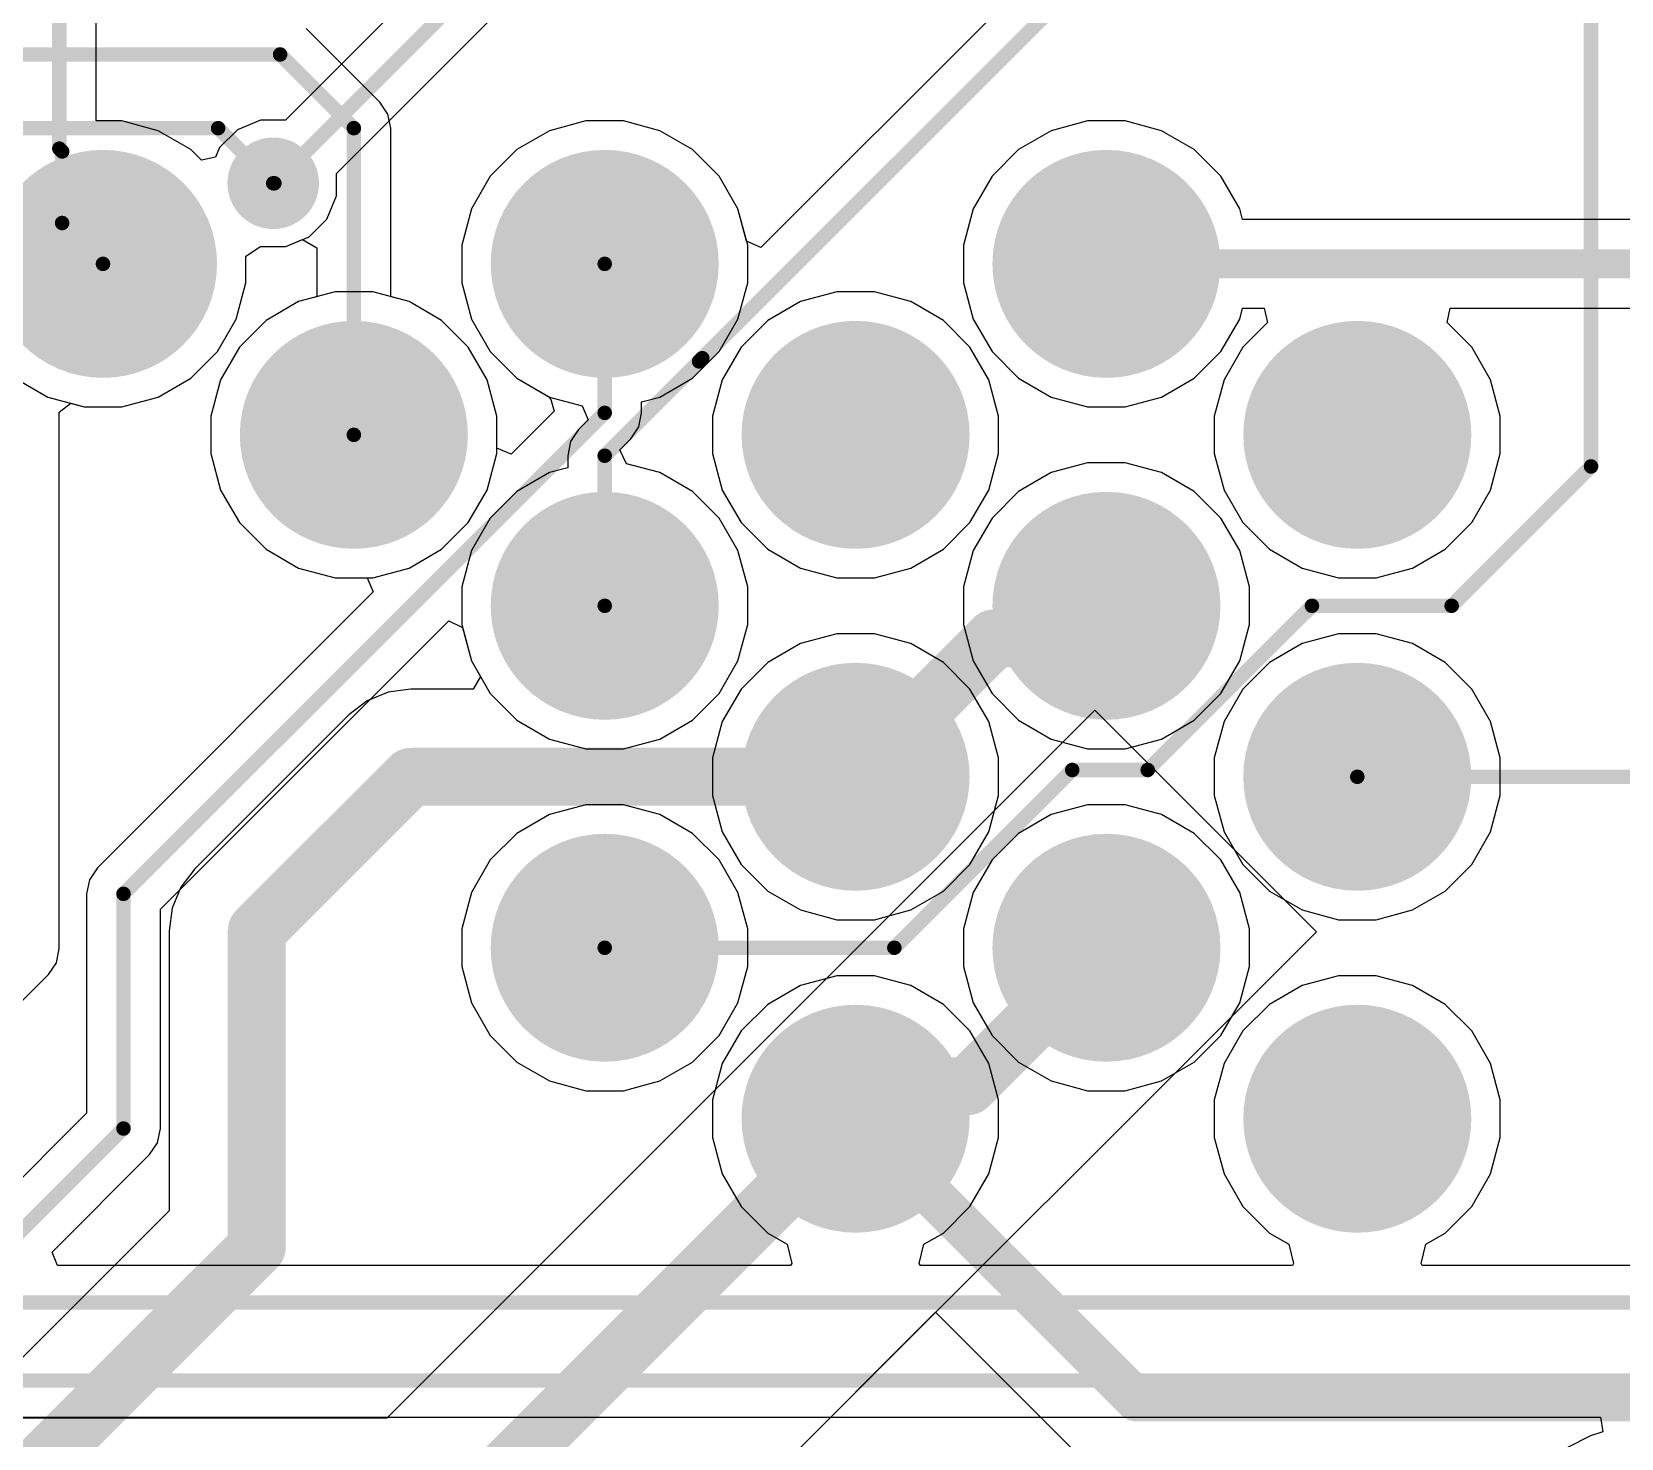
# Model space of a CAD drawing. Header units: millimetres. Extents: x 1 to 134, y -1 to 87.
# Drawn here: x 53.86 to 67.8, y 12.02 to 24.36 of the extents above; entities that cross this region are included whole.
import ezdxf

# ---------------------------------------------------------------- set-up
doc = ezdxf.new("R2010")
doc.units = ezdxf.units.MM
for name, color, linetype in [('BottomLayer', 5, 'Continuous'), ('BottomSolder', 6, 'Continuous'), ('MultiLayer', 9, 'Continuous'), ('PadHoleLayer', 156, 'Continuous'), ('TopLayer', 1, 'Continuous'), ('TopSolder', 216, 'Continuous'), ('ViaHoleLayer', 16, 'Continuous')]:
    doc.layers.add(name, color=color, linetype=linetype)

# ---------------------------------------------------------------- blocks, each defined once
blk = doc.blocks.new('1_1376430_8_1')
at = {"layer": 'BottomLayer'}
h = blk.add_hatch(color=5, dxfattribs=at)
edge = h.paths.add_edge_path()
edge.add_arc((-13.0499739, 4.72499182), 1.00000054, 0, 360)
h = blk.add_hatch(color=5, dxfattribs=at)
edge = h.paths.add_edge_path()
edge.add_arc((-8.649982699999999, 4.72499182), 1.00000054, 0, 360)
h = blk.add_hatch(color=5, dxfattribs=at)
edge = h.paths.add_edge_path()
edge.add_arc((-4.2499915, 4.72499182), 1.00000054, 0, 360)
h = blk.add_hatch(color=5, dxfattribs=at)
edge = h.paths.add_edge_path()
edge.add_arc((-10.8499783, 3.22499482), 1.00000054, 0, 360)
h = blk.add_hatch(color=5, dxfattribs=at)
edge = h.paths.add_edge_path()
edge.add_arc((-6.4499871, 3.22499482), 1.00000054, 0, 360)
h = blk.add_hatch(color=5, dxfattribs=at)
edge = h.paths.add_edge_path()
edge.add_arc((-2.0499959, 3.22499482), 1.00000054, 0, 360)
h = blk.add_hatch(color=5, dxfattribs=at)
edge = h.paths.add_edge_path()
edge.add_arc((-8.649982699999999, 1.72499782), 1.00000054, 0, 360)
h = blk.add_hatch(color=5, dxfattribs=at)
edge = h.paths.add_edge_path()
edge.add_arc((-4.2499915, 1.72499782), 1.00000054, 0, 360)
h = blk.add_hatch(color=5, dxfattribs=at)
edge = h.paths.add_edge_path()
edge.add_arc((-6.4499871, 0.22500082), 1.00000054, 0, 360)
h = blk.add_hatch(color=5, dxfattribs=at)
edge = h.paths.add_edge_path()
edge.add_arc((-2.0499959, 0.22500082), 1.00000054, 0, 360)
h = blk.add_hatch(color=5, dxfattribs=at)
edge = h.paths.add_edge_path()
edge.add_arc((-8.649982699999999, -1.27499618), 1.00000054, 0, 360)
h = blk.add_hatch(color=5, dxfattribs=at)
edge = h.paths.add_edge_path()
edge.add_arc((-4.2499915, -1.27499618), 1.00000054, 0, 360)
h = blk.add_hatch(color=5, dxfattribs=at)
edge = h.paths.add_edge_path()
edge.add_arc((-6.4499871, -2.77499318), 1.00000054, 0, 360)
h = blk.add_hatch(color=5, dxfattribs=at)
edge = h.paths.add_edge_path()
edge.add_arc((-2.0499959, -2.77499318), 1.00000054, 0, 360)
at = {"layer": 'BottomSolder'}
h = blk.add_hatch(color=6, dxfattribs=at)
edge = h.paths.add_edge_path()
edge.add_arc((-13.0499739, 4.72499182), 1.00000054, 0, 360)
h = blk.add_hatch(color=6, dxfattribs=at)
edge = h.paths.add_edge_path()
edge.add_arc((-8.649982699999999, 4.72499182), 1.00000054, 0, 360)
h = blk.add_hatch(color=6, dxfattribs=at)
edge = h.paths.add_edge_path()
edge.add_arc((-4.2499915, 4.72499182), 1.00000054, 0, 360)
h = blk.add_hatch(color=6, dxfattribs=at)
edge = h.paths.add_edge_path()
edge.add_arc((-10.8499783, 3.22499482), 1.00000054, 0, 360)
h = blk.add_hatch(color=6, dxfattribs=at)
edge = h.paths.add_edge_path()
edge.add_arc((-6.4499871, 3.22499482), 1.00000054, 0, 360)
h = blk.add_hatch(color=6, dxfattribs=at)
edge = h.paths.add_edge_path()
edge.add_arc((-2.0499959, 3.22499482), 1.00000054, 0, 360)
h = blk.add_hatch(color=6, dxfattribs=at)
edge = h.paths.add_edge_path()
edge.add_arc((-8.649982699999999, 1.72499782), 1.00000054, 0, 360)
h = blk.add_hatch(color=6, dxfattribs=at)
edge = h.paths.add_edge_path()
edge.add_arc((-4.2499915, 1.72499782), 1.00000054, 0, 360)
h = blk.add_hatch(color=6, dxfattribs=at)
edge = h.paths.add_edge_path()
edge.add_arc((-6.4499871, 0.22500082), 1.00000054, 0, 360)
h = blk.add_hatch(color=6, dxfattribs=at)
edge = h.paths.add_edge_path()
edge.add_arc((-2.0499959, 0.22500082), 1.00000054, 0, 360)
h = blk.add_hatch(color=6, dxfattribs=at)
edge = h.paths.add_edge_path()
edge.add_arc((-8.649982699999999, -1.27499618), 1.00000054, 0, 360)
h = blk.add_hatch(color=6, dxfattribs=at)
edge = h.paths.add_edge_path()
edge.add_arc((-4.2499915, -1.27499618), 1.00000054, 0, 360)
h = blk.add_hatch(color=6, dxfattribs=at)
edge = h.paths.add_edge_path()
edge.add_arc((-6.4499871, -2.77499318), 1.00000054, 0, 360)
h = blk.add_hatch(color=6, dxfattribs=at)
edge = h.paths.add_edge_path()
edge.add_arc((-2.0499959, -2.77499318), 1.00000054, 0, 360)
at = {"layer": 'MultiLayer'}
h = blk.add_hatch(color=9, dxfattribs=at)
edge = h.paths.add_edge_path()
edge.add_arc((-13.0499739, 4.72499182), 1.00000054, 0, 360)
h = blk.add_hatch(color=9, dxfattribs=at)
edge = h.paths.add_edge_path()
edge.add_arc((-8.649982699999999, 4.72499182), 1.00000054, 0, 360)
h = blk.add_hatch(color=9, dxfattribs=at)
edge = h.paths.add_edge_path()
edge.add_arc((-4.2499915, 4.72499182), 1.00000054, 0, 360)
h = blk.add_hatch(color=9, dxfattribs=at)
edge = h.paths.add_edge_path()
edge.add_arc((-10.8499783, 3.22499482), 1.00000054, 0, 360)
h = blk.add_hatch(color=9, dxfattribs=at)
edge = h.paths.add_edge_path()
edge.add_arc((-6.4499871, 3.22499482), 1.00000054, 0, 360)
h = blk.add_hatch(color=9, dxfattribs=at)
edge = h.paths.add_edge_path()
edge.add_arc((-2.0499959, 3.22499482), 1.00000054, 0, 360)
h = blk.add_hatch(color=9, dxfattribs=at)
edge = h.paths.add_edge_path()
edge.add_arc((-8.649982699999999, 1.72499782), 1.00000054, 0, 360)
h = blk.add_hatch(color=9, dxfattribs=at)
edge = h.paths.add_edge_path()
edge.add_arc((-4.2499915, 1.72499782), 1.00000054, 0, 360)
h = blk.add_hatch(color=9, dxfattribs=at)
edge = h.paths.add_edge_path()
edge.add_arc((-6.4499871, 0.22500082), 1.00000054, 0, 360)
h = blk.add_hatch(color=9, dxfattribs=at)
edge = h.paths.add_edge_path()
edge.add_arc((-2.0499959, 0.22500082), 1.00000054, 0, 360)
h = blk.add_hatch(color=9, dxfattribs=at)
edge = h.paths.add_edge_path()
edge.add_arc((-8.649982699999999, -1.27499618), 1.00000054, 0, 360)
h = blk.add_hatch(color=9, dxfattribs=at)
edge = h.paths.add_edge_path()
edge.add_arc((-4.2499915, -1.27499618), 1.00000054, 0, 360)
h = blk.add_hatch(color=9, dxfattribs=at)
edge = h.paths.add_edge_path()
edge.add_arc((-6.4499871, -2.77499318), 1.00000054, 0, 360)
h = blk.add_hatch(color=9, dxfattribs=at)
edge = h.paths.add_edge_path()
edge.add_arc((-2.0499959, -2.77499318), 1.00000054, 0, 360)
at = {"layer": 'PadHoleLayer'}
h = blk.add_hatch(color=156, dxfattribs=at)
edge = h.paths.add_edge_path()
edge.add_arc((-13.0499739, 4.72499182), 0.60500006, 0, 360)
h = blk.add_hatch(color=156, dxfattribs=at)
edge = h.paths.add_edge_path()
edge.add_arc((-8.649982699999999, 4.72499182), 0.60500006, 0, 360)
h = blk.add_hatch(color=156, dxfattribs=at)
edge = h.paths.add_edge_path()
edge.add_arc((-4.2499915, 4.72499182), 0.60500006, 0, 360)
h = blk.add_hatch(color=156, dxfattribs=at)
edge = h.paths.add_edge_path()
edge.add_arc((-10.8499783, 3.22499482), 0.60500006, 0, 360)
h = blk.add_hatch(color=156, dxfattribs=at)
edge = h.paths.add_edge_path()
edge.add_arc((-6.4499871, 3.22499482), 0.60500006, 0, 360)
h = blk.add_hatch(color=156, dxfattribs=at)
edge = h.paths.add_edge_path()
edge.add_arc((-2.0499959, 3.22499482), 0.60500006, 0, 360)
h = blk.add_hatch(color=156, dxfattribs=at)
edge = h.paths.add_edge_path()
edge.add_arc((-8.649982699999999, 1.72499782), 0.60500006, 0, 360)
h = blk.add_hatch(color=156, dxfattribs=at)
edge = h.paths.add_edge_path()
edge.add_arc((-4.2499915, 1.72499782), 0.60500006, 0, 360)
h = blk.add_hatch(color=156, dxfattribs=at)
edge = h.paths.add_edge_path()
edge.add_arc((-6.4499871, 0.22500082), 0.60500006, 0, 360)
h = blk.add_hatch(color=156, dxfattribs=at)
edge = h.paths.add_edge_path()
edge.add_arc((-2.0499959, 0.22500082), 0.60500006, 0, 360)
h = blk.add_hatch(color=156, dxfattribs=at)
edge = h.paths.add_edge_path()
edge.add_arc((-8.649982699999999, -1.27499618), 0.60500006, 0, 360)
h = blk.add_hatch(color=156, dxfattribs=at)
edge = h.paths.add_edge_path()
edge.add_arc((-4.2499915, -1.27499618), 0.60500006, 0, 360)
h = blk.add_hatch(color=156, dxfattribs=at)
edge = h.paths.add_edge_path()
edge.add_arc((-6.4499871, -2.77499318), 0.60500006, 0, 360)
h = blk.add_hatch(color=156, dxfattribs=at)
edge = h.paths.add_edge_path()
edge.add_arc((-2.0499959, -2.77499318), 0.60500006, 0, 360)
at = {"layer": 'TopLayer'}
h = blk.add_hatch(color=1, dxfattribs=at)
edge = h.paths.add_edge_path()
edge.add_arc((-13.0499739, 4.72499182), 1.00000054, 0, 360)
h = blk.add_hatch(color=1, dxfattribs=at)
edge = h.paths.add_edge_path()
edge.add_arc((-8.649982699999999, 4.72499182), 1.00000054, 0, 360)
h = blk.add_hatch(color=1, dxfattribs=at)
edge = h.paths.add_edge_path()
edge.add_arc((-4.2499915, 4.72499182), 1.00000054, 0, 360)
h = blk.add_hatch(color=1, dxfattribs=at)
edge = h.paths.add_edge_path()
edge.add_arc((-10.8499783, 3.22499482), 1.00000054, 0, 360)
h = blk.add_hatch(color=1, dxfattribs=at)
edge = h.paths.add_edge_path()
edge.add_arc((-6.4499871, 3.22499482), 1.00000054, 0, 360)
h = blk.add_hatch(color=1, dxfattribs=at)
edge = h.paths.add_edge_path()
edge.add_arc((-2.0499959, 3.22499482), 1.00000054, 0, 360)
h = blk.add_hatch(color=1, dxfattribs=at)
edge = h.paths.add_edge_path()
edge.add_arc((-8.649982699999999, 1.72499782), 1.00000054, 0, 360)
h = blk.add_hatch(color=1, dxfattribs=at)
edge = h.paths.add_edge_path()
edge.add_arc((-4.2499915, 1.72499782), 1.00000054, 0, 360)
h = blk.add_hatch(color=1, dxfattribs=at)
edge = h.paths.add_edge_path()
edge.add_arc((-6.4499871, 0.22500082), 1.00000054, 0, 360)
h = blk.add_hatch(color=1, dxfattribs=at)
edge = h.paths.add_edge_path()
edge.add_arc((-2.0499959, 0.22500082), 1.00000054, 0, 360)
h = blk.add_hatch(color=1, dxfattribs=at)
edge = h.paths.add_edge_path()
edge.add_arc((-8.649982699999999, -1.27499618), 1.00000054, 0, 360)
h = blk.add_hatch(color=1, dxfattribs=at)
edge = h.paths.add_edge_path()
edge.add_arc((-4.2499915, -1.27499618), 1.00000054, 0, 360)
h = blk.add_hatch(color=1, dxfattribs=at)
edge = h.paths.add_edge_path()
edge.add_arc((-6.4499871, -2.77499318), 1.00000054, 0, 360)
h = blk.add_hatch(color=1, dxfattribs=at)
edge = h.paths.add_edge_path()
edge.add_arc((-2.0499959, -2.77499318), 1.00000054, 0, 360)
at = {"layer": 'TopSolder'}
h = blk.add_hatch(color=216, dxfattribs=at)
edge = h.paths.add_edge_path()
edge.add_arc((-13.0499739, 4.72499182), 1.00000054, 0, 360)
h = blk.add_hatch(color=216, dxfattribs=at)
edge = h.paths.add_edge_path()
edge.add_arc((-8.649982699999999, 4.72499182), 1.00000054, 0, 360)
h = blk.add_hatch(color=216, dxfattribs=at)
edge = h.paths.add_edge_path()
edge.add_arc((-4.2499915, 4.72499182), 1.00000054, 0, 360)
h = blk.add_hatch(color=216, dxfattribs=at)
edge = h.paths.add_edge_path()
edge.add_arc((-10.8499783, 3.22499482), 1.00000054, 0, 360)
h = blk.add_hatch(color=216, dxfattribs=at)
edge = h.paths.add_edge_path()
edge.add_arc((-6.4499871, 3.22499482), 1.00000054, 0, 360)
h = blk.add_hatch(color=216, dxfattribs=at)
edge = h.paths.add_edge_path()
edge.add_arc((-2.0499959, 3.22499482), 1.00000054, 0, 360)
h = blk.add_hatch(color=216, dxfattribs=at)
edge = h.paths.add_edge_path()
edge.add_arc((-8.649982699999999, 1.72499782), 1.00000054, 0, 360)
h = blk.add_hatch(color=216, dxfattribs=at)
edge = h.paths.add_edge_path()
edge.add_arc((-4.2499915, 1.72499782), 1.00000054, 0, 360)
h = blk.add_hatch(color=216, dxfattribs=at)
edge = h.paths.add_edge_path()
edge.add_arc((-6.4499871, 0.22500082), 1.00000054, 0, 360)
h = blk.add_hatch(color=216, dxfattribs=at)
edge = h.paths.add_edge_path()
edge.add_arc((-2.0499959, 0.22500082), 1.00000054, 0, 360)
h = blk.add_hatch(color=216, dxfattribs=at)
edge = h.paths.add_edge_path()
edge.add_arc((-8.649982699999999, -1.27499618), 1.00000054, 0, 360)
h = blk.add_hatch(color=216, dxfattribs=at)
edge = h.paths.add_edge_path()
edge.add_arc((-4.2499915, -1.27499618), 1.00000054, 0, 360)
h = blk.add_hatch(color=216, dxfattribs=at)
edge = h.paths.add_edge_path()
edge.add_arc((-6.4499871, -2.77499318), 1.00000054, 0, 360)
h = blk.add_hatch(color=216, dxfattribs=at)
edge = h.paths.add_edge_path()
edge.add_arc((-2.0499959, -2.77499318), 1.00000054, 0, 360)

msp = doc.modelspace()

# ---------------------------------------------------------------- hatches: boundary and pattern name
at = {"layer": 'BottomLayer'}
h = msp.add_hatch(color=5, dxfattribs=at)
edge = h.paths.add_edge_path()
edge.add_arc((55.97771633999999, 23.02908272), 0.2999994, 0, 360)
at = {"layer": 'BottomSolder'}
h = msp.add_hatch(color=6, dxfattribs=at)
edge = h.paths.add_edge_path()
edge.add_arc((55.97771633999999, 23.02908272), 0.4015993999999999, 0, 360)
at = {"layer": 'TopLayer'}
h = msp.add_hatch(color=1, dxfattribs=at)
edge = h.paths.add_edge_path()
edge.add_arc((55.97771633999999, 23.02908272), 0.2999994, 0, 360)
at = {"layer": 'TopSolder'}
h = msp.add_hatch(color=216, dxfattribs=at)
edge = h.paths.add_edge_path()
edge.add_arc((55.97771633999999, 23.02908272), 0.4015993999999999, 0, 360)
at = {"layer": 'ViaHoleLayer'}
h = msp.add_hatch(color=16, dxfattribs=at)
edge = h.paths.add_edge_path()
edge.add_arc((55.97771633999999, 23.02908272), 0.1499997, 0, 360)

# ---------------------------------------------------------------- linework, layer by layer
at = {"layer": 'BottomLayer'}
for p, q in [((60.12827953999999, 27.62717106), (56.08419059999999, 23.58308212)), ((56.53171574, 23.11498806), (60.6809048, 27.26417712)), ((54.42572045999999, 23.5759752), (54.42572045999999, 25.0762516)), ((54.64992117999999, 23.5759752), (54.42572045999999, 23.5759752)), ((54.96885374, 23.4905169), (54.64992117999999, 23.5759752)), ((55.86751844, 23.58308212), (55.66390188, 23.49874142)), ((56.08419059999999, 23.58308212), (55.86751844, 23.58308212)), ((58.71972761999999, 23.5759752), (58.40079506, 23.4905169)), ((59.04991237999999, 23.5759752), (58.71972761999999, 23.5759752)), ((59.36884494, 23.4905169), (59.04991237999999, 23.5759752)), ((63.11971882, 23.5759752), (62.80078626, 23.4905169)), ((63.44990358, 23.5759752), (63.11971882, 23.5759752)), ((63.76883614, 23.4905169), (63.44990358, 23.5759752)), ((55.25480186, 23.32542452), (54.96885374, 23.4905169)), ((55.66390188, 23.49874142), (55.50805764, 23.34289718)), ((58.40079506, 23.4905169), (58.11484693999999, 23.32542452)), ((59.65479306, 23.32542452), (59.36884494, 23.4905169)), ((62.80078626, 23.4905169), (62.51483813999999, 23.32542452)), ((64.05478426, 23.32542452), (63.76883614, 23.4905169)), ((55.34794111999999, 23.23228526), (55.25480186, 23.32542452)), ((55.50805764, 23.34289718), (55.47250271999999, 23.25706042)), ((58.11484693999999, 23.32542452), (57.88137013999999, 23.09194772)), ((59.88826985999999, 23.09194772), (59.65479306, 23.32542452)), ((62.51483813999999, 23.32542452), (62.28136134, 23.09194772)), ((64.28826106, 23.09194772), (64.05478426, 23.32542452)), ((55.47250271999999, 23.25706042), (55.34794111999999, 23.23228526)), ((56.53171574, 22.91888482), (56.53171574, 23.11498806)), ((57.88137013999999, 23.09194772), (57.71627775999999, 22.8059996)), ((60.05336223999999, 22.8059996), (59.88826985999999, 23.09194772)), ((62.28136134, 23.09194772), (62.11626896, 22.8059996)), ((64.45335344, 22.8059996), (64.28826106, 23.09194772)), ((56.44737504, 22.71526826), (56.53171574, 22.91888482)), ((57.71627775999999, 22.8059996), (57.63081945999999, 22.48706704)), ((60.13882054, 22.48706704), (60.05336223999999, 22.8059996)), ((62.11626896, 22.8059996), (62.03081066, 22.48706704)), ((64.47895918, 22.71043972), (64.45335344, 22.8059996)), ((56.2915308, 22.55942402), (56.44737504, 22.71526826)), ((68.36255059999999, 22.71043972), (64.47895918, 22.71043972)), ((55.73882934, 22.39092296), (55.86583187999999, 22.47578182)), ((55.86583187999999, 22.47578182), (55.86751844, 22.47508332)), ((55.86751844, 22.47508332), (56.08791424, 22.47508332)), ((56.08791424, 22.47508332), (56.2915308, 22.55942402)), ((57.63081945999999, 22.48706704), (57.63081945999999, 22.15688228)), ((60.13882054, 22.15688228), (60.13882054, 22.48706704)), ((62.03081066, 22.48706704), (62.03081066, 22.15688228)), ((55.73882934, 22.15688228), (55.73882934, 22.39092296)), ((55.65337104, 21.83794972), (55.73882934, 22.15688228)), ((56.51973201999999, 22.0759782), (56.20079946, 21.9905199)), ((56.84991677999999, 22.0759782), (56.51973201999999, 22.0759782)), ((57.16884934, 21.9905199), (56.84991677999999, 22.0759782)), ((57.63081945999999, 22.15688228), (57.71627775999999, 21.83794972)), ((60.05336223999999, 21.83794972), (60.13882054, 22.15688228)), ((60.91972322, 22.0759782), (60.60079065999999, 21.9905199)), ((61.24990798, 22.0759782), (60.91972322, 22.0759782)), ((61.56884054, 21.9905199), (61.24990798, 22.0759782)), ((62.03081066, 22.15688228), (62.11626896, 21.83794972)), ((56.20079946, 21.9905199), (55.91485134, 21.82542752)), ((57.45479746, 21.82542752), (57.16884934, 21.9905199)), ((60.60079065999999, 21.9905199), (60.31484253999999, 21.82542752)), ((61.85478866, 21.82542752), (61.56884054, 21.9905199)), ((64.45335344, 21.83794972), (64.47895918, 21.9335096)), ((64.47895918, 21.9335096), (64.66915946, 21.9335096)), ((64.66915946, 21.9335096), (64.69591582, 21.8065096)), ((66.27369778, 21.8065096), (66.30045414, 21.9335096)), ((66.30045414, 21.9335096), (70.9498581, 21.9335096)), ((55.48827865999999, 21.5520016), (55.65337104, 21.83794972)), ((55.91485134, 21.82542752), (55.68137453999999, 21.59195072)), ((57.68827425999999, 21.59195072), (57.45479746, 21.82542752)), ((57.71627775999999, 21.83794972), (57.88137013999999, 21.5520016)), ((59.88826985999999, 21.5520016), (60.05336223999999, 21.83794972)), ((60.31484253999999, 21.82542752), (60.08136573999999, 21.59195072)), ((62.08826546, 21.59195072), (61.85478866, 21.82542752)), ((62.11626896, 21.83794972), (62.28136134, 21.5520016)), ((64.28826106, 21.5520016), (64.45335344, 21.83794972)), ((64.69591582, 21.8065096), (64.48135694, 21.59195072)), ((66.48825666, 21.59195072), (66.27369778, 21.8065096)), ((55.25480186, 21.3185248), (55.48827865999999, 21.5520016)), ((55.68137453999999, 21.59195072), (55.51628216, 21.3060026)), ((57.85336663999999, 21.3060026), (57.68827425999999, 21.59195072)), ((57.88137013999999, 21.5520016), (58.11484693999999, 21.3185248)), ((59.65479306, 21.3185248), (59.88826985999999, 21.5520016)), ((60.08136573999999, 21.59195072), (59.91627335999999, 21.3060026)), ((62.25335784, 21.3060026), (62.08826546, 21.59195072)), ((62.28136134, 21.5520016), (62.51483813999999, 21.3185248)), ((64.05478426, 21.3185248), (64.28826106, 21.5520016)), ((64.48135694, 21.59195072), (64.31626456000001, 21.3060026)), ((66.65334904, 21.3060026), (66.48825666, 21.59195072)), ((53.71485574, 21.3185248), (54.00080386, 21.15343242)), ((54.96885374, 21.15343242), (55.25480186, 21.3185248)), ((55.51628216, 21.3060026), (55.43082386, 20.98707004)), ((57.93882493999999, 20.98707004), (57.85336663999999, 21.3060026)), ((58.11484693999999, 21.3185248), (58.39139452, 21.1588604)), ((59.36884494, 21.15343242), (59.65479306, 21.3185248)), ((59.91627335999999, 21.3060026), (59.83081505999999, 20.98707004)), ((62.33881614, 20.98707004), (62.25335784, 21.3060026)), ((62.51483813999999, 21.3185248), (62.80078626, 21.15343242)), ((63.76883614, 21.15343242), (64.05478426, 21.3185248)), ((64.31626456000001, 21.3060026), (64.23080626, 20.98707004)), ((66.73880734, 20.98707004), (66.65334904, 21.3060026)), ((54.00080386, 21.15343242), (54.31973641999999, 21.06797412)), ((54.31973641999999, 21.06797412), (54.64992117999999, 21.06797412)), ((54.64992117999999, 21.06797412), (54.96885374, 21.15343242)), ((58.39139452, 21.1588604), (58.41299468, 21.13312258)), ((58.41299468, 21.13312258), (58.44094738, 21.02880732)), ((59.20854046, 21.11047848), (59.36884494, 21.15343242)), ((59.20854046, 21.01487034), (59.20854046, 21.11047848)), ((62.80078626, 21.15343242), (63.11971882, 21.06797412)), ((63.11971882, 21.06797412), (63.44990358, 21.06797412)), ((63.44990358, 21.06797412), (63.76883614, 21.15343242)), ((55.43082386, 20.98707004), (55.43082386, 20.65688528)), ((57.93882493999999, 20.70629082), (57.93882493999999, 20.98707004)), ((58.44094738, 21.02880732), (58.0635618, 20.65142174)), ((59.18389991999999, 20.89098692), (59.20854046, 21.01487034)), ((59.83081505999999, 20.98707004), (59.83081505999999, 20.65688528)), ((62.33881614, 20.65688528), (62.33881614, 20.98707004)), ((64.23080626, 20.98707004), (64.23080626, 20.65688528)), ((66.73880734, 20.65688528), (66.73880734, 20.98707004)), ((59.01786773999999, 20.69010848), (59.1137248, 20.78596554)), ((59.1137248, 20.78596554), (59.18389991999999, 20.89098692)), ((55.43082386, 20.65688528), (55.51628216, 20.33795272)), ((58.0635618, 20.65142174), (57.93882493999999, 20.70629082)), ((59.07628265999999, 20.56891492), (59.01786773999999, 20.69010848)), ((59.83081505999999, 20.65688528), (59.91627335999999, 20.33795272)), ((62.25335784, 20.33795272), (62.33881614, 20.65688528)), ((64.23080626, 20.65688528), (64.31626456000001, 20.33795272)), ((66.65334904, 20.33795272), (66.73880734, 20.65688528)), ((59.36884494, 20.4905229), (59.07628265999999, 20.56891492)), ((59.65479306, 20.32543052), (59.36884494, 20.4905229)), ((62.80078626, 20.4905229), (62.51483813999999, 20.32543052)), ((63.11971882, 20.5759812), (62.80078626, 20.4905229)), ((63.44990358, 20.5759812), (63.11971882, 20.5759812)), ((63.76883614, 20.4905229), (63.44990358, 20.5759812)), ((64.05478426, 20.32543052), (63.76883614, 20.4905229)), ((55.51628216, 20.33795272), (55.68137453999999, 20.0520046)), ((59.88826985999999, 20.09195372), (59.65479306, 20.32543052)), ((59.91627335999999, 20.33795272), (60.08136573999999, 20.0520046)), ((62.08826546, 20.0520046), (62.25335784, 20.33795272)), ((62.51483813999999, 20.32543052), (62.28136134, 20.09195372)), ((64.28826106, 20.09195372), (64.05478426, 20.32543052)), ((64.31626456000001, 20.33795272), (64.48135694, 20.0520046)), ((66.48825666, 20.0520046), (66.65334904, 20.33795272)), ((60.05336223999999, 19.8060056), (59.88826985999999, 20.09195372)), ((62.28136134, 20.09195372), (62.11626896, 19.8060056)), ((64.45335344, 19.8060056), (64.28826106, 20.09195372)), ((55.68137453999999, 20.0520046), (55.91485134, 19.8185278)), ((60.08136573999999, 20.0520046), (60.31484253999999, 19.8185278)), ((61.85478866, 19.8185278), (62.08826546, 20.0520046)), ((64.48135694, 20.0520046), (64.71483373999999, 19.8185278)), ((66.25477986, 19.8185278), (66.48825666, 20.0520046)), ((55.91485134, 19.8185278), (56.20079946, 19.65343542)), ((60.13882054, 19.48707304), (60.05336223999999, 19.8060056)), ((60.31484253999999, 19.8185278), (60.60079065999999, 19.65343542)), ((61.56884054, 19.65343542), (61.85478866, 19.8185278)), ((62.11626896, 19.8060056), (62.03081066, 19.48707304)), ((64.53881174, 19.48707304), (64.45335344, 19.8060056)), ((64.71483373999999, 19.8185278), (65.00078185999999, 19.65343542)), ((65.96883174, 19.65343542), (66.25477986, 19.8185278)), ((56.20079946, 19.65343542), (56.51973201999999, 19.56797712)), ((56.51973201999999, 19.56797712), (56.80051123999999, 19.56797712)), ((56.80051123999999, 19.56797712), (56.85538031999999, 19.44324026)), ((60.60079065999999, 19.65343542), (60.91972322, 19.56797712)), ((60.91972322, 19.56797712), (61.24990798, 19.56797712)), ((61.24990798, 19.56797712), (61.56884054, 19.65343542)), ((65.00078185999999, 19.65343542), (65.31971442, 19.56797712)), ((65.31971442, 19.56797712), (65.64989918, 19.56797712)), ((65.64989918, 19.56797712), (65.96883174, 19.65343542)), ((56.85538031999999, 19.44324026), (54.4358957, 17.02375564)), ((60.13882054, 19.15688828), (60.13882054, 19.48707304)), ((62.03081066, 19.48707304), (62.03081066, 19.15688828)), ((64.53881174, 19.15688828), (64.53881174, 19.48707304)), ((54.98852096, 16.6607617), (57.51669218, 19.18893292)), ((57.51669218, 19.18893292), (57.63788574, 19.130518)), ((57.63788574, 19.130518), (57.71627775999999, 18.83795572)), ((60.05336223999999, 18.83795572), (60.13882054, 19.15688828)), ((62.03081066, 19.15688828), (62.11626896, 18.83795572)), ((64.45335344, 18.83795572), (64.53881174, 19.15688828)), ((60.60079065999999, 18.9905259), (60.31484253999999, 18.82543352)), ((60.91972322, 19.0759842), (60.60079065999999, 18.9905259)), ((61.24990798, 19.0759842), (60.91972322, 19.0759842)), ((61.56884054, 18.9905259), (61.24990798, 19.0759842)), ((61.85478866, 18.82543352), (61.56884054, 18.9905259)), ((65.00078185999999, 18.9905259), (64.71483373999999, 18.82543352)), ((65.31971442, 19.0759842), (65.00078185999999, 18.9905259)), ((65.64989918, 19.0759842), (65.31971442, 19.0759842)), ((65.96883174, 18.9905259), (65.64989918, 19.0759842)), ((66.25477986, 18.82543352), (65.96883174, 18.9905259)), ((57.71627775999999, 18.83795572), (57.88137013999999, 18.5520076)), ((59.88826985999999, 18.5520076), (60.05336223999999, 18.83795572)), ((60.31484253999999, 18.82543352), (60.08136573999999, 18.59195672)), ((62.08826546, 18.59195672), (61.85478866, 18.82543352)), ((62.11626896, 18.83795572), (62.28136134, 18.5520076)), ((64.28826106, 18.5520076), (64.45335344, 18.83795572)), ((64.71483373999999, 18.82543352), (64.48135694, 18.59195672)), ((66.48825666, 18.59195672), (66.25477986, 18.82543352)), ((57.88137013999999, 18.5520076), (58.11484693999999, 18.3185308)), ((59.65479306, 18.3185308), (59.88826985999999, 18.5520076)), ((60.08136573999999, 18.59195672), (59.91627335999999, 18.3060086)), ((62.25335784, 18.3060086), (62.08826546, 18.59195672)), ((62.28136134, 18.5520076), (62.51483813999999, 18.3185308)), ((64.05478426, 18.3185308), (64.28826106, 18.5520076)), ((64.48135694, 18.59195672), (64.31626456000001, 18.3060086)), ((66.65334904, 18.3060086), (66.48825666, 18.59195672)), ((58.11484693999999, 18.3185308), (58.40079506, 18.15343842)), ((59.36884494, 18.15343842), (59.65479306, 18.3185308)), ((59.91627335999999, 18.3060086), (59.83081505999999, 17.98707604)), ((62.33881614, 17.98707604), (62.25335784, 18.3060086)), ((62.51483813999999, 18.3185308), (62.80078626, 18.15343842)), ((63.76883614, 18.15343842), (64.05478426, 18.3185308)), ((64.31626456000001, 18.3060086), (64.23080626, 17.98707604)), ((66.73880734, 17.98707604), (66.65334904, 18.3060086)), ((58.40079506, 18.15343842), (58.71972761999999, 18.06798012)), ((59.04991237999999, 18.06798012), (59.36884494, 18.15343842)), ((62.80078626, 18.15343842), (63.11971882, 18.06798012)), ((63.44990358, 18.06798012), (63.76883614, 18.15343842)), ((58.71972761999999, 18.06798012), (59.04991237999999, 18.06798012)), ((59.83081505999999, 17.98707604), (59.83081505999999, 17.65689128)), ((62.33881614, 17.65689128), (62.33881614, 17.98707604)), ((63.11971882, 18.06798012), (63.44990358, 18.06798012)), ((64.23080626, 17.98707604), (64.23080626, 17.65689128)), ((66.73880734, 17.65689128), (66.73880734, 17.98707604)), ((58.71972761999999, 17.5759872), (58.40079506, 17.4905289)), ((59.04991237999999, 17.5759872), (58.71972761999999, 17.5759872)), ((59.36884494, 17.4905289), (59.04991237999999, 17.5759872)), ((59.83081505999999, 17.65689128), (59.91627335999999, 17.33795872)), ((62.25335784, 17.33795872), (62.33881614, 17.65689128)), ((63.11971882, 17.5759872), (62.80078626, 17.4905289)), ((63.44990358, 17.5759872), (63.11971882, 17.5759872)), ((63.76883614, 17.4905289), (63.44990358, 17.5759872)), ((64.23080626, 17.65689128), (64.31626456000001, 17.33795872)), ((66.65334904, 17.33795872), (66.73880734, 17.65689128)), ((58.40079506, 17.4905289), (58.11484693999999, 17.32543652)), ((59.65479306, 17.32543652), (59.36884494, 17.4905289)), ((62.80078626, 17.4905289), (62.51483813999999, 17.32543652)), ((64.05478426, 17.32543652), (63.76883614, 17.4905289)), ((58.11484693999999, 17.32543652), (57.88137013999999, 17.09195972)), ((59.88826985999999, 17.09195972), (59.65479306, 17.32543652)), ((59.91627335999999, 17.33795872), (60.08136573999999, 17.0520106)), ((62.08826546, 17.0520106), (62.25335784, 17.33795872)), ((62.51483813999999, 17.32543652), (62.28136134, 17.09195972)), ((64.28826106, 17.09195972), (64.05478426, 17.32543652)), ((64.31626456000001, 17.33795872), (64.48135694, 17.0520106)), ((66.48825666, 17.0520106), (66.65334904, 17.33795872)), ((54.4358957, 17.02375564), (54.36572057999999, 16.91873426)), ((57.88137013999999, 17.09195972), (57.71627775999999, 16.8060116)), ((60.05336223999999, 16.8060116), (59.88826985999999, 17.09195972)), ((60.08136573999999, 17.0520106), (60.31484253999999, 16.8185338)), ((61.85478866, 16.8185338), (62.08826546, 17.0520106)), ((62.28136134, 17.09195972), (62.11626896, 16.8060116)), ((64.45335344, 16.8060116), (64.28826106, 17.09195972)), ((64.48135694, 17.0520106), (64.71483373999999, 16.8185338)), ((66.25477986, 16.8185338), (66.48825666, 17.0520106)), ((54.36572057999999, 16.91873426), (54.34108003999999, 16.79485084)), ((54.34108003999999, 16.79485084), (54.34108003999999, 14.86988644)), ((57.71627775999999, 16.8060116), (57.63081945999999, 16.48707904)), ((60.13882054, 16.48707904), (60.05336223999999, 16.8060116)), ((60.31484253999999, 16.8185338), (60.60079065999999, 16.65344142)), ((61.56884054, 16.65344142), (61.85478866, 16.8185338)), ((62.11626896, 16.8060116), (62.03081066, 16.48707904)), ((64.53881174, 16.48707904), (64.45335344, 16.8060116)), ((64.71483373999999, 16.8185338), (65.00078185999999, 16.65344142)), ((65.96883174, 16.65344142), (66.25477986, 16.8185338)), ((54.98852096, 14.7357973), (54.98852096, 16.6607617)), ((60.60079065999999, 16.65344142), (60.91972322, 16.56798312)), ((61.24990798, 16.56798312), (61.56884054, 16.65344142)), ((65.00078185999999, 16.65344142), (65.31971442, 16.56798312)), ((65.64989918, 16.56798312), (65.96883174, 16.65344142)), ((57.63081945999999, 16.48707904), (57.63081945999999, 16.15689428)), ((60.13882054, 16.15689428), (60.13882054, 16.48707904)), ((60.91972322, 16.56798312), (61.24990798, 16.56798312)), ((62.03081066, 16.48707904), (62.03081066, 16.15689428)), ((64.53881174, 16.15689428), (64.53881174, 16.48707904)), ((65.31971442, 16.56798312), (65.64989918, 16.56798312)), ((57.63081945999999, 16.15689428), (57.71627775999999, 15.83796172)), ((60.05336223999999, 15.83796172), (60.13882054, 16.15689428)), ((60.91972322, 16.0759902), (60.60079065999999, 15.9905319)), ((61.24990798, 16.0759902), (60.91972322, 16.0759902)), ((61.56884054, 15.9905319), (61.24990798, 16.0759902)), ((62.03081066, 16.15689428), (62.11626896, 15.83796172)), ((64.45335344, 15.83796172), (64.53881174, 16.15689428)), ((65.31971442, 16.0759902), (65.00078185999999, 15.9905319)), ((65.64989918, 16.0759902), (65.31971442, 16.0759902)), ((65.96883174, 15.9905319), (65.64989918, 16.0759902)), ((60.60079065999999, 15.9905319), (60.31484253999999, 15.82543952)), ((61.85478866, 15.82543952), (61.56884054, 15.9905319)), ((65.00078185999999, 15.9905319), (64.71483373999999, 15.82543952)), ((66.25477986, 15.82543952), (65.96883174, 15.9905319)), ((57.71627775999999, 15.83796172), (57.88137013999999, 15.5520136)), ((59.88826985999999, 15.5520136), (60.05336223999999, 15.83796172)), ((60.31484253999999, 15.82543952), (60.08136573999999, 15.59196272)), ((62.08826546, 15.59196272), (61.85478866, 15.82543952)), ((62.11626896, 15.83796172), (62.28136134, 15.5520136)), ((64.28826106, 15.5520136), (64.45335344, 15.83796172)), ((64.71483373999999, 15.82543952), (64.48135694, 15.59196272)), ((66.48825666, 15.59196272), (66.25477986, 15.82543952)), ((57.88137013999999, 15.5520136), (58.11484693999999, 15.3185368)), ((59.65479306, 15.3185368), (59.88826985999999, 15.5520136)), ((60.08136573999999, 15.59196272), (59.91627335999999, 15.3060146)), ((62.25335784, 15.3060146), (62.08826546, 15.59196272)), ((62.28136134, 15.5520136), (62.51483813999999, 15.3185368)), ((64.05478426, 15.3185368), (64.28826106, 15.5520136)), ((64.48135694, 15.59196272), (64.31626456000001, 15.3060146)), ((66.65334904, 15.3060146), (66.48825666, 15.59196272)), ((58.11484693999999, 15.3185368), (58.40079506, 15.15344442)), ((59.36884494, 15.15344442), (59.65479306, 15.3185368)), ((59.91627335999999, 15.3060146), (59.83081505999999, 14.98708204)), ((62.33881614, 14.98708204), (62.25335784, 15.3060146)), ((62.51483813999999, 15.3185368), (62.80078626, 15.15344442)), ((63.76883614, 15.15344442), (64.05478426, 15.3185368)), ((64.31626456000001, 15.3060146), (64.23080626, 14.98708204)), ((66.73880734, 14.98708204), (66.65334904, 15.3060146)), ((58.40079506, 15.15344442), (58.71972761999999, 15.06798612)), ((58.71972761999999, 15.06798612), (59.04991237999999, 15.06798612)), ((59.04991237999999, 15.06798612), (59.36884494, 15.15344442)), ((62.80078626, 15.15344442), (63.11971882, 15.06798612)), ((63.11971882, 15.06798612), (63.44990358, 15.06798612)), ((63.44990358, 15.06798612), (63.76883614, 15.15344442)), ((59.83081505999999, 14.98708204), (59.83081505999999, 14.65689728)), ((62.33881614, 14.65689728), (62.33881614, 14.98708204)), ((64.23080626, 14.98708204), (64.23080626, 14.65689728)), ((66.73880734, 14.65689728), (66.73880734, 14.98708204)), ((54.34108003999999, 14.86988644), (53.45493245999999, 13.98373886)), ((54.96388042, 14.61191388), (54.98852096, 14.7357973)), ((59.83081505999999, 14.65689728), (59.91627335999999, 14.33796472)), ((62.25335784, 14.33796472), (62.33881614, 14.65689728)), ((64.23080626, 14.65689728), (64.31626456000001, 14.33796472)), ((66.65334904, 14.33796472), (66.73880734, 14.65689728)), ((54.03801486, 13.65120206), (54.8937053, 14.5068925)), ((54.8937053, 14.5068925), (54.96388042, 14.61191388)), ((59.91627335999999, 14.33796472), (60.08136573999999, 14.0520166)), ((62.08826546, 14.0520166), (62.25335784, 14.33796472)), ((64.31626456000001, 14.33796472), (64.48135694, 14.0520166)), ((66.48825666, 14.0520166), (66.65334904, 14.33796472)), ((60.08136573999999, 14.0520166), (60.31484253999999, 13.8185398)), ((61.85478866, 13.8185398), (62.08826546, 14.0520166)), ((64.48135694, 14.0520166), (64.71483373999999, 13.8185398)), ((66.25477986, 13.8185398), (66.48825666, 14.0520166)), ((60.31484253999999, 13.8185398), (60.48510127999999, 13.72023926)), ((61.68452992, 13.72023926), (61.85478866, 13.8185398)), ((64.71483373999999, 13.8185398), (64.88509248, 13.72023926)), ((66.08452111999999, 13.72023926), (66.25477986, 13.8185398)), ((60.48510127999999, 13.72023926), (60.5259775, 13.55068156)), ((61.64365369999999, 13.55068156), (61.68452992, 13.72023926)), ((64.88509248, 13.72023926), (64.9259687, 13.55068156)), ((66.0436449, 13.55068156), (66.08452111999999, 13.72023926)), ((54.08661775999999, 13.5338693), (54.03801486, 13.65120206)), ((60.51518758, 13.5338693), (54.08661775999999, 13.5338693)), ((60.5259775, 13.55068156), (60.51518758, 13.5338693)), ((61.65444362, 13.5338693), (61.64365369999999, 13.55068156)), ((64.91517877999999, 13.5338693), (61.65444362, 13.5338693)), ((64.9259687, 13.55068156), (64.91517877999999, 13.5338693)), ((66.05443482, 13.5338693), (66.0436449, 13.55068156)), ((68.3464597, 13.5338693), (66.05443482, 13.5338693)), ((45.7265532, 12.20227684), (67.61789118, 12.20227684)), ((67.61789118, 12.20227684), (67.63800544, 12.07527684)), ((67.52965157999999, 12.0400699), (67.12587794, 11.83433752)), ((67.63800544, 12.07527684), (67.52965157999999, 12.0400699))]:
    msp.add_line(p, q, dxfattribs=at)
for points, const_width in [([(54.102, 23.3328718), (54.102, 32.38879729999999)], 0.127), ([(55.98800079999999, 23.02908272), (60.45199999999999, 27.49308192)], 0.127), ([(54.102, 23.3328718), (54.12644749999999, 23.3084243)], 0.127), ([(54.12644749999999, 22.68035596), (54.12644749999999, 23.3084243)], 0.127), ([(55.97771633999999, 23.02908272), (55.98800079999999, 23.02908272)], 0.127), ([(54.12644749999999, 22.68035596), (54.4848288, 22.32197466)], 0.127), ([(63.2848112, 22.32197466), (71.19157466, 22.32197466)], 0.254), ([(58.88481999999999, 21.01487034), (58.88481999999999, 22.32197466)], 0.127), ([(54.6648005, 16.79485084), (58.88481999999999, 21.01487034)], 0.127), ([(54.6648005, 14.7357973), (54.6648005, 16.79485084)], 0.127), ([(53.54555204, 13.61654884), (54.6648005, 14.7357973)], 0.127), ([(40.61556774, 13.21014884), (68.48054884, 13.21014884)], 0.127), ([(45.2668005, 12.5259973), (78.3298027, 12.5259973)], 0.127)]:
    msp.add_lwpolyline(points, dxfattribs=dict(at, const_width=const_width))
for points, const_width in [([(54.07025, 23.3328718, 1), (54.13375, 23.3328718, 1)], 0.0635), ([(54.07025, 23.3328718, 1), (54.13375, 23.3328718, 1)], 0.0635), ([(54.0946975, 23.3084243, 1), (54.1581975, 23.3084243, 1)], 0.0635), ([(54.0946975, 23.3084243, 1), (54.1581975, 23.3084243, 1)], 0.0635), ([(55.94596634000001, 23.02908272, 1), (56.00946634, 23.02908272, 1)], 0.0635), ([(55.9562508, 23.02908272, 1), (56.0197508, 23.02908272, 1)], 0.0635), ([(55.9562508, 23.02908272, 1), (56.0197508, 23.02908272, 1)], 0.0635), ([(54.0946975, 22.68035596, 1), (54.1581975, 22.68035596, 1)], 0.0635), ([(54.0946975, 22.68035596, 1), (54.1581975, 22.68035596, 1)], 0.0635), ([(63.22131119999999, 22.32197466, 1), (63.3483112, 22.32197466, 1)], 0.127), ([(54.4530788, 22.32197466, 1), (54.5165788, 22.32197466, 1)], 0.0635), ([(58.85307, 22.32197466, 1), (58.91657, 22.32197466, 1)], 0.0635), ([(58.85307, 21.01487034, 1), (58.91657, 21.01487034, 1)], 0.0635), ([(58.85307, 21.01487034, 1), (58.91657, 21.01487034, 1)], 0.0635), ([(54.6330505, 16.79485084, 1), (54.6965505, 16.79485084, 1)], 0.0635), ([(54.6330505, 16.79485084, 1), (54.6965505, 16.79485084, 1)], 0.0635), ([(54.6330505, 14.7357973, 1), (54.6965505, 14.7357973, 1)], 0.0635), ([(54.6330505, 14.7357973, 1), (54.6965505, 14.7357973, 1)], 0.0635)]:
    msp.add_lwpolyline(points, format="xyb", close=True, dxfattribs=dict(at, const_width=const_width))
at = {"layer": 'TopLayer'}
for p, q in [((62.25848355999999, 24.47006028), (60.254388, 22.46596472)), ((56.9137292, 23.74138), (56.2670071, 24.3881021)), ((56.98390431999999, 23.63635862), (56.9137292, 23.74138)), ((57.00854485999999, 23.5124752), (56.98390431999999, 23.63635862)), ((58.71972761999999, 23.5759752), (58.40079506, 23.4905169)), ((59.04991237999999, 23.5759752), (58.71972761999999, 23.5759752)), ((59.36884494, 23.4905169), (59.04991237999999, 23.5759752)), ((57.00854485999999, 22.03347384), (57.00854485999999, 23.5124752)), ((58.40079506, 23.4905169), (58.11484693999999, 23.32542452)), ((59.65479306, 23.32542452), (59.36884494, 23.4905169)), ((58.11484693999999, 23.32542452), (57.88137013999999, 23.09194772)), ((59.88826985999999, 23.09194772), (59.65479306, 23.32542452)), ((57.88137013999999, 23.09194772), (57.71627775999999, 22.8059996)), ((60.05336223999999, 22.8059996), (59.88826985999999, 23.09194772)), ((57.71627775999999, 22.8059996), (57.63081945999999, 22.48706704)), ((60.12974765999999, 22.52093032), (60.05336223999999, 22.8059996)), ((55.73882934, 22.39092296), (55.86583187999999, 22.47578182)), ((55.86583187999999, 22.47578182), (55.86751844, 22.47508332)), ((55.86751844, 22.47508332), (56.08791424, 22.47508332)), ((56.08791424, 22.47508332), (56.2341014, 22.53563692)), ((56.2341014, 22.53563692), (56.36110393999999, 22.4630615)), ((56.36110393999999, 22.4630615), (56.36110393999999, 22.03347384)), ((57.63081945999999, 22.48706704), (57.63081945999999, 22.15688228)), ((60.254388, 22.46596472), (60.12974765999999, 22.52093032)), ((55.73882934, 22.15688228), (55.73882934, 22.39092296)), ((55.65337104, 21.83794972), (55.73882934, 22.15688228)), ((56.36110393999999, 22.03347384), (56.20079946, 21.9905199)), ((57.16884934, 21.9905199), (57.00854485999999, 22.03347384)), ((57.63081945999999, 22.15688228), (57.71627775999999, 21.83794972)), ((56.20079946, 21.9905199), (55.91485134, 21.82542752)), ((57.45479746, 21.82542752), (57.16884934, 21.9905199)), ((55.48827865999999, 21.5520016), (55.65337104, 21.83794972)), ((55.91485134, 21.82542752), (55.68137453999999, 21.59195072)), ((57.68827425999999, 21.59195072), (57.45479746, 21.82542752)), ((57.71627775999999, 21.83794972), (57.88137013999999, 21.5520016)), ((55.25480186, 21.3185248), (55.48827865999999, 21.5520016)), ((55.68137453999999, 21.59195072), (55.51628216, 21.3060026)), ((57.85336663999999, 21.3060026), (57.68827425999999, 21.59195072)), ((57.88137013999999, 21.5520016), (58.11484693999999, 21.3185248)), ((54.96885374, 21.15343242), (55.25480186, 21.3185248)), ((55.51628216, 21.3060026), (55.43082386, 20.98707004)), ((57.93882493999999, 20.98707004), (57.85336663999999, 21.3060026)), ((58.11484693999999, 21.3185248), (58.40079506, 21.15343242)), ((54.1014412, 21.02215506), (54.20219792, 21.09946758)), ((54.20219792, 21.09946758), (54.31973641999999, 21.06797412)), ((54.31973641999999, 21.06797412), (54.64992117999999, 21.06797412)), ((54.64992117999999, 21.06797412), (54.96885374, 21.15343242)), ((58.40079506, 21.15343242), (58.68586433999999, 21.077047)), ((58.68586433999999, 21.077047), (58.74082994, 20.95240666)), ((54.1014412, 16.3148772), (54.1014412, 21.02215506)), ((55.43082386, 20.98707004), (55.43082386, 20.65688528)), ((57.93882493999999, 20.65688528), (57.93882493999999, 20.98707004)), ((58.74082994, 20.95240666), (58.6559152, 20.86749192)), ((58.6559152, 20.86749192), (58.58574007999999, 20.76247054)), ((55.43082386, 20.65688528), (55.51628216, 20.33795272)), ((57.85336663999999, 20.33795272), (57.93882493999999, 20.65688528)), ((58.58574007999999, 20.76247054), (58.56109953999999, 20.63858712)), ((58.56109953999999, 20.63858712), (58.56109953999999, 20.53347684)), ((58.40079506, 20.4905229), (58.11484693999999, 20.32543052)), ((58.56109953999999, 20.53347684), (58.40079506, 20.4905229)), ((55.51628216, 20.33795272), (55.68137453999999, 20.0520046)), ((57.68827425999999, 20.0520046), (57.85336663999999, 20.33795272)), ((58.11484693999999, 20.32543052), (57.88137013999999, 20.09195372)), ((57.88137013999999, 20.09195372), (57.71627775999999, 19.8060056)), ((55.68137453999999, 20.0520046), (55.91485134, 19.8185278)), ((57.45479746, 19.8185278), (57.68827425999999, 20.0520046)), ((55.91485134, 19.8185278), (56.20079946, 19.65343542)), ((57.16884934, 19.65343542), (57.45479746, 19.8185278)), ((57.71627775999999, 19.8060056), (57.63081945999999, 19.48707304)), ((56.20079946, 19.65343542), (56.51973201999999, 19.56797712)), ((56.51973201999999, 19.56797712), (56.84991677999999, 19.56797712)), ((56.84991677999999, 19.56797712), (57.16884934, 19.65343542)), ((57.63081945999999, 19.48707304), (57.63081945999999, 19.15688828)), ((57.63081945999999, 19.15688828), (57.71627775999999, 18.83795572)), ((57.71627775999999, 18.83795572), (57.79561212, 18.7005468)), ((57.79561212, 18.7005468), (57.73210957999999, 18.59055972)), ((56.98589822, 18.56437232), (56.80053156, 18.48759066)), ((57.18482085999999, 18.59055972), (56.98589822, 18.56437232)), ((57.73210957999999, 18.59055972), (57.18482085999999, 18.59055972)), ((56.80053156, 18.48759066), (56.64135483999999, 18.36544968)), ((63.18312484, 18.40577472), (56.97314742, 12.1957973)), ((65.12585908, 16.46304302), (63.18312484, 18.40577472)), ((56.64135483999999, 18.36544968), (55.28973448, 17.01382932)), ((55.28973448, 17.01382932), (55.1675935, 16.8546526)), ((55.1675935, 16.8546526), (55.09081183999999, 16.66928594)), ((55.09081183999999, 16.66928594), (55.06462444, 16.4703633)), ((55.06462444, 16.4703633), (55.06462444, 14.01295648)), ((59.50861605999999, 10.8458), (65.12585908, 16.46304302)), ((54.07680066, 16.19099378), (54.1014412, 16.3148772)), ((54.00662554, 16.0859724), (54.07680066, 16.19099378)), ((53.37039364, 15.4497405), (54.00662554, 16.0859724)), ((55.06462444, 14.01295648), (53.24746526, 12.1957973)), ((59.50861605999999, 10.8458), (61.78663537999999, 13.12381932)), ((61.78663537999999, 13.12381932), (63.05152998, 11.85892472)), ((56.97314742, 12.1957973), (35.6578027, 12.1957973))]:
    msp.add_line(p, q, dxfattribs=at)
for points, const_width in [([(67.53480269999999, 20.5445995), (67.53480269999999, 28.5455995)], 0.127), ([(59.74056124, 21.49432836), (63.39893339999999, 25.15270052)], 0.127), ([(45.96399494, 24.1591973), (56.03810229999999, 24.1591973)], 0.127), ([(56.03810229999999, 24.1591973), (56.68482439999999, 23.5124752)], 0.127), ([(48.88484253999999, 23.5124752), (55.49432385999999, 23.5124752)], 0.127), ([(55.49432385999999, 23.5124752), (55.97771633999999, 23.02908272)], 0.127), ([(56.68482439999999, 20.82197766), (56.68482439999999, 23.5124752)], 0.127), ([(58.88481999999999, 20.63858712), (59.71246376, 21.46623088)], 0.127), ([(59.71246376, 21.46623088), (59.7124663, 21.46623342)], 0.127), ([(58.88481999999999, 19.32198066), (58.88481999999999, 20.63858712)], 0.127), ([(66.31218386, 19.32198066), (67.53480269999999, 20.5445995)], 0.127), ([(62.99933044, 19.0364999), (63.2848112, 19.32198066)], 0.508), ([(63.64681453999999, 17.8816), (65.0871952, 19.32198066)], 0.127), ([(65.0871952, 19.32198066), (66.31218386, 19.32198066)], 0.127), ([(61.0848156, 17.82198366), (62.29933184, 19.0364999)], 0.508), ([(62.29933184, 19.0364999), (62.99933044, 19.0364999)], 0.508), ([(55.8332005, 16.4703633), (57.18482085999999, 17.82198366)], 0.508), ([(57.18482085999999, 17.82198366), (61.08482067999999, 17.82198366)], 0.508), ([(61.4249089, 16.32198666), (62.98452224, 17.8816)], 0.127), ([(62.98452224, 17.8816), (63.64681453999999, 17.8816)], 0.127), ([(65.4848068, 17.82198366), (68.19018366, 17.82198366)], 0.127), ([(55.8332005, 13.6946005), (55.8332005, 16.4703633)], 0.508), ([(62.07028987999999, 15.10747042), (63.28480612, 16.32198666)], 0.508), ([(63.28480612, 16.32198666), (63.2848112, 16.32198666)], 0.508), ([(58.88481999999999, 16.32198666), (61.4249089, 16.32198666)], 0.127), ([(61.0848156, 14.82198966), (61.37029635999999, 15.10747042)], 0.508), ([(61.37029635999999, 15.10747042), (62.07028987999999, 15.10747042)], 0.508), ([(55.02557194, 8.762746), (61.0848156, 14.82198966)], 0.508), ([(61.0848156, 14.82198966), (63.54970526, 12.3571)], 0.3809999999999999), ([(53.47559789999999, 11.3369979), (55.8332005, 13.6946005)], 0.508), ([(63.54970526, 12.3571), (83.03352964, 12.3571)], 0.3809999999999999)]:
    msp.add_lwpolyline(points, dxfattribs=dict(at, const_width=const_width))
for points, const_width in [([(56.0063523, 24.1591973, 1), (56.06985229999999, 24.1591973, 1)], 0.0635), ([(56.0063523, 24.1591973, 1), (56.06985229999999, 24.1591973, 1)], 0.0635), ([(55.46257386, 23.5124752, 1), (55.52607386, 23.5124752, 1)], 0.0635), ([(55.46257386, 23.5124752, 1), (55.52607386, 23.5124752, 1)], 0.0635), ([(56.6530744, 23.5124752, 1), (56.7165744, 23.5124752, 1)], 0.0635), ([(56.6530744, 23.5124752, 1), (56.7165744, 23.5124752, 1)], 0.0635), ([(55.94596634000001, 23.02908272, 1), (56.00946634, 23.02908272, 1)], 0.0635), ([(59.68071375999999, 21.46623088, 1), (59.74421376, 21.46623088, 1)], 0.0635), ([(59.68071375999999, 21.46623088, 1), (59.74421376, 21.46623088, 1)], 0.0635), ([(59.6807163, 21.46623342, 1), (59.7442163, 21.46623342, 1)], 0.0635), ([(59.6807163, 21.46623342, 1), (59.7442163, 21.46623342, 1)], 0.0635), ([(59.70881124, 21.49432836, 1), (59.77231123999999, 21.49432836, 1)], 0.0635), ([(59.70881124, 21.49432836, 1), (59.77231123999999, 21.49432836, 1)], 0.0635), ([(56.6530744, 20.82197766, 1), (56.7165744, 20.82197766, 1)], 0.0635), ([(58.85307, 20.63858712, 1), (58.91657, 20.63858712, 1)], 0.0635), ([(58.85307, 20.63858712, 1), (58.91657, 20.63858712, 1)], 0.0635), ([(67.5030527, 20.5445995, 1), (67.5665527, 20.5445995, 1)], 0.0635), ([(67.5030527, 20.5445995, 1), (67.5665527, 20.5445995, 1)], 0.0635), ([(63.15781119999999, 19.32198066, 1), (63.4118112, 19.32198066, 1)], 0.254), ([(58.85307, 19.32198066, 1), (58.91657, 19.32198066, 1)], 0.0635), ([(65.0554452, 19.32198066, 1), (65.1189452, 19.32198066, 1)], 0.0635), ([(65.0554452, 19.32198066, 1), (65.1189452, 19.32198066, 1)], 0.0635), ([(66.28043386, 19.32198066, 1), (66.34393385999999, 19.32198066, 1)], 0.0635), ([(66.28043386, 19.32198066, 1), (66.34393385999999, 19.32198066, 1)], 0.0635), ([(62.17233184, 19.0364999, 1), (62.42633184, 19.0364999, 1)], 0.254), ([(62.17233184, 19.0364999, 1), (62.42633184, 19.0364999, 1)], 0.254), ([(62.87233043999999, 19.0364999, 1), (63.12633044, 19.0364999, 1)], 0.254), ([(62.87233043999999, 19.0364999, 1), (63.12633044, 19.0364999, 1)], 0.254), ([(57.05782086, 17.82198366, 1), (57.31182085999999, 17.82198366, 1)], 0.254), ([(57.05782086, 17.82198366, 1), (57.31182085999999, 17.82198366, 1)], 0.254), ([(60.9578156, 17.82198366, 1), (61.2118156, 17.82198366, 1)], 0.254), ([(60.95782068, 17.82198366, 1), (61.21182067999999, 17.82198366, 1)], 0.254), ([(62.95277224, 17.8816, 1), (63.01627224, 17.8816, 1)], 0.0635), ([(62.95277224, 17.8816, 1), (63.01627224, 17.8816, 1)], 0.0635), ([(63.61506454, 17.8816, 1), (63.67856454, 17.8816, 1)], 0.0635), ([(63.61506454, 17.8816, 1), (63.67856454, 17.8816, 1)], 0.0635), ([(65.4530568, 17.82198366, 1), (65.51655679999999, 17.82198366, 1)], 0.0635), ([(55.70620049999999, 16.4703633, 1), (55.9602005, 16.4703633, 1)], 0.254), ([(55.70620049999999, 16.4703633, 1), (55.9602005, 16.4703633, 1)], 0.254), ([(63.15780612, 16.32198666, 1), (63.41180611999999, 16.32198666, 1)], 0.254), ([(63.15780612, 16.32198666, 1), (63.41180611999999, 16.32198666, 1)], 0.254), ([(63.15781119999999, 16.32198666, 1), (63.4118112, 16.32198666, 1)], 0.254), ([(58.85307, 16.32198666, 1), (58.91657, 16.32198666, 1)], 0.0635), ([(61.3931589, 16.32198666, 1), (61.4566589, 16.32198666, 1)], 0.0635), ([(61.3931589, 16.32198666, 1), (61.4566589, 16.32198666, 1)], 0.0635), ([(61.24329636, 15.10747042, 1), (61.49729636, 15.10747042, 1)], 0.254), ([(61.24329636, 15.10747042, 1), (61.49729636, 15.10747042, 1)], 0.254), ([(61.94328987999999, 15.10747042, 1), (62.19728988, 15.10747042, 1)], 0.254), ([(61.94328987999999, 15.10747042, 1), (62.19728988, 15.10747042, 1)], 0.254), ([(60.9578156, 14.82198966, 1), (61.2118156, 14.82198966, 1)], 0.254), ([(60.9578156, 14.82198966, 1), (61.2118156, 14.82198966, 1)], 0.254), ([(60.9895656, 14.82198966, 1), (61.18006559999999, 14.82198966, 1)], 0.1905), ([(55.70620049999999, 13.6946005, 1), (55.9602005, 13.6946005, 1)], 0.254), ([(55.70620049999999, 13.6946005, 1), (55.9602005, 13.6946005, 1)], 0.254), ([(63.45445526, 12.3571, 1), (63.64495525999999, 12.3571, 1)], 0.1905), ([(63.45445526, 12.3571, 1), (63.64495525999999, 12.3571, 1)], 0.1905)]:
    msp.add_lwpolyline(points, format="xyb", close=True, dxfattribs=dict(at, const_width=const_width))
at = {"layer": 'TopLayer', "const_width": 0.127}
msp.add_lwpolyline([(59.74056124, 21.49432836, -0.008344181958046494), (59.7124663, 21.46623342)], format="xyb", dxfattribs=at)

# ---------------------------------------------------------------- block references
msp.add_blockref('1_1376430_8_1', (67.53480269999999, 17.59698284))

doc.saveas('drawing.dxf')
